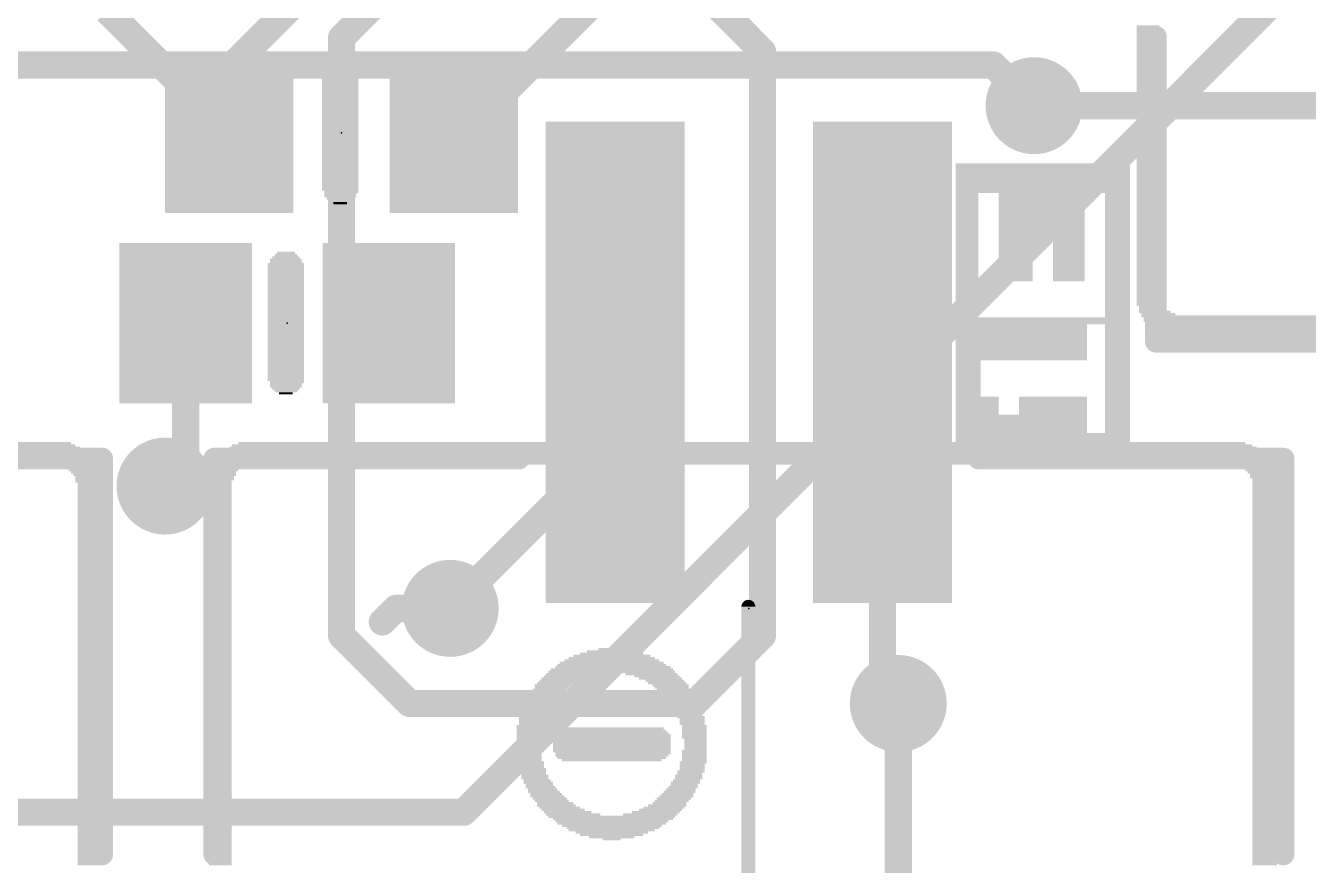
# Model space of a CAD drawing. Extents: x -8 to 72.9, y -20.5 to 38.
# Drawn here: x 45.94 to 57.94, y 4.58 to 12.43 of the extents above; entities that cross this region are included whole.
import ezdxf

# ---------------------------------------------------------------- set-up
doc = ezdxf.new("R2010")
doc.units = 0
for name, color, linetype in [('1', 12, 'CONTINUOUS'), ('16', 132, 'CONTINUOUS'), ('18', 110, 'CONTINUOUS'), ('203', 40, 'CONTINUOUS'), ('21', 40, 'CONTINUOUS'), ('23', 53, 'CONTINUOUS'), ('47', 253, 'CONTINUOUS')]:
    doc.layers.add(name, color=color, linetype=linetype)

# ---------------------------------------------------------------- blocks, each defined once
blk = doc.blocks.new('RECT')
blk.add_solid([(-0.5, -0.5), (0.5, -0.5), (-0.5, 0.5), (0.5, 0.5)])
blk = doc.blocks.new('ROUNDV')
at = {"const_width": 0.5}
blk.add_lwpolyline([(0, -0.25, 1), (0, 0.25, 1), (0, -0.25)], format="xyb", dxfattribs=at)

msp = doc.modelspace()

# ---------------------------------------------------------------- linework, layer by layer
at = {"layer": '1', "const_width": 0.254}
for points in [[(48.626, 12.812), (47.845, 12.031)], [(52.197, 12.827), (52.832, 12.192)], [(49.276, 12.7), (48.895, 12.319)], [(50.038, 11.43), (51.226, 12.618)], [(46.702, 12.573), (47.845, 11.43)], [(48.895, 12.319), (48.895, 9.972)], [(52.832, 12.192), (52.832, 6.731)], [(47.845, 12.031), (47.845, 11.43)], [(55.372, 11.684), (63.627, 11.684)], [(49.945, 11.43), (50.038, 11.43)], [(48.895, 9.972), (49.017, 9.972)], [(49.017, 9.972), (49.337, 9.652)], [(47.437, 9.652), (47.437, 8.321)], [(48.895, 9.21), (49.337, 9.652)], [(51.455, 9.285), (51.455, 8.529)], [(53.955, 9.285), (53.955, 6.243)], [(48.895, 6.731), (48.895, 9.21)], [(51.455, 8.529), (49.911, 6.985)], [(47.437, 8.321), (47.244, 8.128)], [(49.53, 6.096), (48.895, 6.731)], [(52.832, 6.731), (52.197, 6.096)], [(53.955, 6.243), (54.102, 6.096)], [(52.197, 6.096), (49.53, 6.096)]]:
    msp.add_lwpolyline(points, dxfattribs=at)
at = {"layer": '1', "const_width": 0.127}
for points in [[(48.9585, 12.319, 1), (48.8315, 12.319)], [(48.8501, 12.3639, 1), (48.9399, 12.2741)], [(52.8955, 12.192, 1), (52.7685, 12.192)], [(52.7871, 12.1471, 1), (52.8769, 12.2369)], [(47.9085, 12.031, 1), (47.7815, 12.031)], [(47.8001, 12.0759, 1), (47.8899, 11.9861)], [(55.372, 11.7475, 1), (55.372, 11.6205)], [(47.8001, 11.3851, 1), (47.8899, 11.4749)], [(49.945, 11.4935, 1), (49.945, 11.3665)], [(49.9931, 11.4749, 1), (50.0829, 11.3851)], [(50.038, 11.3665, 1), (50.038, 11.4935)], [(47.7815, 11.43, 1), (47.9085, 11.43)], [(48.895, 10.0355, 1), (48.895, 9.9085)], [(49.0619, 10.0169, 1), (48.9721, 9.9271)], [(49.017, 9.9085, 1), (49.017, 10.0355)], [(48.8315, 9.972, 1), (48.9585, 9.972)], [(47.5005, 9.652, 1), (47.3735, 9.652)], [(49.3819, 9.6071, 1), (49.2921, 9.6969)], [(49.2921, 9.6071, 1), (49.3819, 9.6969)], [(51.5185, 9.285, 1), (51.3915, 9.285)], [(54.0185, 9.285, 1), (53.8915, 9.285)], [(48.9585, 9.21, 1), (48.8315, 9.21)], [(48.8501, 9.2549, 1), (48.9399, 9.1651)], [(51.4999, 8.4841, 1), (51.4101, 8.5739)], [(51.3915, 8.529, 1), (51.5185, 8.529)], [(47.4819, 8.2761, 1), (47.3921, 8.3659)], [(47.3735, 8.321, 1), (47.5005, 8.321)], [(47.1991, 8.1729, 1), (47.2889, 8.0831)], [(49.8661, 7.0299, 1), (49.9559, 6.9401)], [(48.9399, 6.7759, 1), (48.8501, 6.6861)], [(52.8769, 6.6861, 1), (52.7871, 6.7759)], [(48.8315, 6.731, 1), (48.9585, 6.731)], [(52.7685, 6.731, 1), (52.8955, 6.731)], [(53.9999, 6.2879, 1), (53.9101, 6.1981)], [(53.8915, 6.243, 1), (54.0185, 6.243)], [(49.53, 6.1595, 1), (49.53, 6.0325)], [(49.4851, 6.0511, 1), (49.5749, 6.1409)], [(52.1521, 6.1409, 1), (52.2419, 6.0511)], [(52.197, 6.0325, 1), (52.197, 6.1595)], [(54.0571, 6.0511, 1), (54.1469, 6.1409)]]:
    msp.add_lwpolyline(points, format="xyb", dxfattribs=at)
at = {"layer": '16', "const_width": 0.254}
for points in [[(59.817, 14.859), (50.038, 5.08)], [(54.991, 12.065), (35.433, 12.065)], [(54.991, 12.065), (55.372, 11.684)], [(49.403, 6.985), (49.276, 6.858)], [(49.911, 6.985), (49.403, 6.985)], [(54.102, 3.175), (54.102, 6.096)], [(38.481, 5.08), (50.038, 5.08)]]:
    msp.add_lwpolyline(points, dxfattribs=at)
at = {"layer": '16', "const_width": 0.127}
for points in [[(55.0359, 12.1099, 1), (54.9461, 12.0201)], [(54.991, 12.0015, 1), (54.991, 12.1285)], [(55.3271, 11.6391, 1), (55.4169, 11.7289)], [(49.403, 7.0485, 1), (49.403, 6.9215)], [(49.4479, 6.9401, 1), (49.3581, 7.0299)], [(49.911, 6.9215, 1), (49.911, 7.0485)], [(49.2311, 6.9029, 1), (49.3209, 6.8131)], [(54.1655, 6.096, 1), (54.0385, 6.096)], [(49.9931, 5.1249, 1), (50.0829, 5.0351)], [(50.038, 5.0165, 1), (50.038, 5.1435)]]:
    msp.add_lwpolyline(points, format="xyb", dxfattribs=at)
at = {"layer": '21'}
for points, const_width in [([(56.512, 9.478), (56.512, 12.328)], 0.2032), ([(48.895, 11.938), (48.895, 10.922)], 0.3048), ([(48.387, 9.144), (48.387, 10.16)], 0.3048), ([(60.212, 9.478), (56.512, 9.478)], 0.2032), ([(43.806, 8.385), (46.656, 8.385)], 0.2032), ([(46.656, 8.385), (46.656, 4.685)], 0.2032), ([(47.705, 4.685), (47.705, 8.385)], 0.2032), ([(47.705, 8.385), (50.555, 8.385)], 0.2032), ([(54.855, 8.385), (57.705, 8.385)], 0.2032), ([(57.705, 8.385), (57.705, 4.685)], 0.2032)]:
    msp.add_lwpolyline(points, dxfattribs=dict(at, const_width=const_width))
for points, const_width in [([(56.5628, 12.328, 1), (56.4612, 12.328)], 0.1016), ([(48.9712, 11.938, 1), (48.8188, 11.938)], 0.1524), ([(48.8188, 10.922, 1), (48.9712, 10.922)], 0.1524), ([(48.4632, 10.16, 1), (48.3108, 10.16)], 0.1524), ([(56.512, 9.5288, 1), (56.512, 9.4272)], 0.1016), ([(56.4612, 9.478, 1), (56.5628, 9.478)], 0.1016), ([(48.3108, 9.144, 1), (48.4632, 9.144)], 0.1524), ([(46.7068, 8.385, 1), (46.6052, 8.385)], 0.1016), ([(46.656, 8.3342, 1), (46.656, 8.4358)], 0.1016), ([(47.7558, 8.385, 1), (47.6542, 8.385)], 0.1016), ([(47.705, 8.4358, 1), (47.705, 8.3342)], 0.1016), ([(50.555, 8.3342, 1), (50.555, 8.4358)], 0.1016), ([(54.855, 8.4358, 1), (54.855, 8.3342)], 0.1016), ([(57.7558, 8.385, 1), (57.6542, 8.385)], 0.1016), ([(57.705, 8.3342, 1), (57.705, 8.4358)], 0.1016), ([(46.6052, 4.685, 1), (46.7068, 4.685)], 0.1016), ([(47.6542, 4.685, 1), (47.7558, 4.685)], 0.1016), ([(57.6542, 4.685, 1), (57.7558, 4.685)], 0.1016)]:
    msp.add_lwpolyline(points, format="xyb", dxfattribs=dict(at, const_width=const_width))
at = {"layer": '23'}
for p in [(48.895, 11.43), (48.387, 9.652), (52.705, 6.985)]:
    msp.add_point(p, dxfattribs=at)
at = {"layer": '47', "const_width": 0.13}
msp.add_lwpolyline([(52.7, 7), (52.7, -20.45)], dxfattribs=at)
at = {"layer": '47', "const_width": 0.065}
msp.add_lwpolyline([(52.7325, 7, 1), (52.6675, 7)], format="xyb", dxfattribs=at)

# ---------------------------------------------------------------- block references
at = {"layer": '1', "xscale": 1.2, "yscale": 1.5}
for p in [(47.845, 11.43), (49.945, 11.43)]:
    msp.add_blockref('RECT', p, dxfattribs=at)
at = {"layer": '1', "rotation": 180}
for p, xscale, yscale in [((51.455, 9.285), 1.3, 4.5), ((53.955, 9.285), 1.3, 4.5), ((47.437, 9.652), 1.24, 1.5), ((49.337, 9.652), 1.24, 1.5)]:
    msp.add_blockref('RECT', p, dxfattribs=dict(at, xscale=xscale, yscale=yscale))
at = {"layer": '18', "xscale": 0.9064, "yscale": 0.9064}
for p in [(55.372, 11.684), (55.372, 11.684), (47.244, 8.128), (47.244, 8.128), (49.911, 6.985), (49.911, 6.985), (54.102, 6.096), (54.102, 6.096)]:
    msp.add_blockref('ROUNDV', p, dxfattribs=at)
at = {"layer": '203', "yscale": 0.0212}
for p, xscale in [((56.4387, 12.4243), 0.2117), ((56.4387, 12.4032), 0.2117), ((56.4387, 12.382), 0.2117), ((56.4387, 12.3608), 0.2117), ((56.4387, 12.3397), 0.2117), ((56.4387, 12.3185), 0.2117), ((56.4387, 12.2973), 0.2117), ((56.4387, 12.2762), 0.2117), ((56.4387, 12.255), 0.2117), ((56.4387, 12.2338), 0.2117), ((56.4387, 12.2127), 0.2117), ((56.4387, 12.1915), 0.2117), ((56.4387, 12.1703), 0.2117), ((56.4387, 12.1492), 0.2117), ((56.4387, 12.128), 0.2117), ((56.4387, 12.1068), 0.2117), ((48.8825, 12.0222), 0.2963), ((48.8825, 12.001), 0.2963), ((48.8825, 12.0434), 0.254), ((48.8825, 12.0645), 0.2117), ((48.8825, 12.0857), 0.1693), ((56.4387, 12.0857), 0.2117), ((56.4387, 12.0645), 0.2117), ((56.4387, 12.0434), 0.2117), ((56.4387, 12.0222), 0.2117), ((56.4387, 12.001), 0.2117), ((48.8825, 11.9799), 0.3387), ((48.8825, 11.9587), 0.3387), ((48.8825, 11.9375), 0.3387), ((48.8825, 11.9164), 0.3387), ((48.8825, 11.8952), 0.3387), ((48.8825, 11.874), 0.3387), ((56.4387, 11.9799), 0.2117), ((56.4387, 11.9587), 0.2117), ((56.4387, 11.9375), 0.2117), ((56.4387, 11.9164), 0.2117), ((56.4387, 11.8952), 0.2117), ((56.4387, 11.874), 0.2117), ((48.8825, 11.8529), 0.3387), ((48.8825, 11.8317), 0.3387), ((48.8825, 11.8105), 0.3387), ((48.8825, 11.7894), 0.3387), ((48.8825, 11.7682), 0.3387), ((48.8825, 11.747), 0.3387), ((56.4387, 11.8529), 0.2117), ((56.4387, 11.8317), 0.2117), ((56.4387, 11.8105), 0.2117), ((56.4387, 11.7894), 0.2117), ((56.4387, 11.7682), 0.2117), ((56.4387, 11.747), 0.2117), ((48.8825, 11.7259), 0.3387), ((48.8825, 11.7047), 0.3387), ((48.8825, 11.6835), 0.3387), ((48.8825, 11.6624), 0.3387), ((48.8825, 11.6412), 0.3387), ((56.4387, 11.7259), 0.2117), ((56.4387, 11.7047), 0.2117), ((56.4387, 11.6835), 0.2117), ((56.4387, 11.6624), 0.2117), ((56.4387, 11.6412), 0.2117), ((48.8825, 11.62), 0.3387), ((48.8825, 11.5989), 0.3387), ((48.8825, 11.5777), 0.3387), ((48.8825, 11.5565), 0.3387), ((48.8825, 11.5354), 0.3387), ((48.8825, 11.5142), 0.3387), ((56.4387, 11.62), 0.2117), ((56.4387, 11.5989), 0.2117), ((56.4387, 11.5777), 0.2117), ((56.4387, 11.5565), 0.2117), ((56.4387, 11.5354), 0.2117), ((56.4387, 11.5142), 0.2117), ((48.8825, 11.493), 0.3387), ((48.8825, 11.4719), 0.3387), ((48.8825, 11.4507), 0.3387), ((48.8825, 11.4295), 0.3387), ((48.8825, 11.4084), 0.3387), ((48.8825, 11.3872), 0.3387), ((56.4387, 11.493), 0.2117), ((56.4387, 11.4719), 0.2117), ((56.4387, 11.4507), 0.2117), ((56.4387, 11.4295), 0.2117), ((56.4387, 11.4084), 0.2117), ((56.4387, 11.3872), 0.2117), ((48.8825, 11.366), 0.3387), ((48.8825, 11.3449), 0.3387), ((48.8825, 11.3237), 0.3387), ((48.8825, 11.3025), 0.3387), ((48.8825, 11.2814), 0.3387), ((56.4387, 11.366), 0.2117), ((56.4387, 11.3449), 0.2117), ((56.4387, 11.3237), 0.2117), ((56.4387, 11.3025), 0.2117), ((56.4387, 11.2814), 0.2117), ((48.8825, 11.2602), 0.3387), ((48.8825, 11.2391), 0.3387), ((48.8825, 11.2179), 0.3387), ((48.8825, 11.1967), 0.3387), ((48.8825, 11.1756), 0.3387), ((48.8825, 11.1544), 0.3387), ((56.4387, 11.2602), 0.2117), ((56.4387, 11.2391), 0.2117), ((56.4387, 11.2179), 0.2117), ((56.4387, 11.1967), 0.2117), ((56.4387, 11.1756), 0.2117), ((56.4387, 11.1544), 0.2117), ((48.8825, 11.1332), 0.3387), ((48.8825, 11.1121), 0.3387), ((48.8825, 11.0909), 0.3387), ((48.8825, 11.0697), 0.3387), ((48.8825, 11.0486), 0.3387), ((48.8825, 11.0274), 0.3387), ((55.4545, 11.1332), 1.6298), ((55.4545, 11.1121), 1.6298), ((55.4545, 11.0909), 1.6298), ((55.4545, 11.0697), 1.6298), ((55.4545, 11.0486), 1.6298), ((55.4545, 11.0274), 1.6298), ((56.4387, 11.1332), 0.2117), ((56.4387, 11.1121), 0.2117), ((56.4387, 11.0909), 0.2117), ((56.4387, 11.0697), 0.2117), ((56.4387, 11.0486), 0.2117), ((56.4387, 11.0274), 0.2117), ((48.8825, 11.0062), 0.3387), ((48.8825, 10.9851), 0.3387), ((48.8825, 10.9639), 0.3387), ((48.8825, 10.9427), 0.3387), ((48.8825, 10.9216), 0.3387), ((55.4545, 11.0062), 1.6298), ((55.4545, 10.9851), 1.6298), ((55.4545, 10.9639), 1.6298), ((55.4545, 10.9427), 1.6298), ((55.4545, 10.9216), 1.6298), ((56.4387, 11.0062), 0.2117), ((56.4387, 10.9851), 0.2117), ((56.4387, 10.9639), 0.2117), ((56.4387, 10.9427), 0.2117), ((56.4387, 10.9216), 0.2117), ((48.8825, 10.9004), 0.3387), ((48.893, 10.8792), 0.3175), ((48.8825, 10.8581), 0.2963), ((48.8825, 10.8369), 0.2963), ((48.8825, 10.8157), 0.254), ((48.8825, 10.7946), 0.2117), ((54.7454, 10.8581), 0.2117), ((54.7454, 10.8369), 0.2117), ((54.7454, 10.8157), 0.2117), ((54.7454, 10.7946), 0.2117), ((55.4545, 10.9004), 1.6298), ((55.4545, 10.8792), 1.6298), ((55.4439, 10.8581), 0.8043), ((55.4439, 10.8369), 0.8043), ((55.4439, 10.8157), 0.8043), ((55.4439, 10.7946), 0.8043), ((56.1529, 10.8581), 0.2328), ((56.1529, 10.8369), 0.2328), ((56.1529, 10.8157), 0.2328), ((56.1529, 10.7946), 0.2328), ((56.4387, 10.9004), 0.2117), ((56.4387, 10.8792), 0.2117), ((56.4387, 10.8581), 0.2117), ((56.4387, 10.8369), 0.2117), ((56.4387, 10.8157), 0.2117), ((56.4387, 10.7946), 0.2117), ((48.8825, 10.7734), 0.127), ((54.7454, 10.7734), 0.2117), ((54.7454, 10.7522), 0.2117), ((54.7454, 10.7311), 0.2117), ((54.7454, 10.7099), 0.2117), ((54.7454, 10.6887), 0.2117), ((54.7454, 10.6676), 0.2117), ((55.4439, 10.7734), 0.8043), ((55.4439, 10.7522), 0.8043), ((55.4439, 10.7311), 0.8043), ((55.4439, 10.7099), 0.8043), ((55.4439, 10.6887), 0.8043), ((55.4439, 10.6676), 0.8043), ((56.1529, 10.7734), 0.2328), ((56.1529, 10.7522), 0.2328), ((56.1529, 10.7311), 0.2328), ((56.1529, 10.7099), 0.2328), ((56.1529, 10.6887), 0.2328), ((56.1529, 10.6676), 0.2328), ((56.4387, 10.7734), 0.2117), ((56.4387, 10.7522), 0.2117), ((56.4387, 10.7311), 0.2117), ((56.4387, 10.7099), 0.2117), ((56.4387, 10.6887), 0.2117), ((56.4387, 10.6676), 0.2117), ((54.7454, 10.6464), 0.2117), ((54.7454, 10.6252), 0.2117), ((54.7454, 10.6041), 0.2117), ((54.7454, 10.5829), 0.2117), ((54.7454, 10.5617), 0.2117), ((55.4439, 10.6464), 0.8043), ((55.4439, 10.6252), 0.8043), ((55.4439, 10.6041), 0.8043), ((55.4439, 10.5829), 0.8043), ((55.4439, 10.5617), 0.8043), ((56.1529, 10.6464), 0.2328), ((56.1529, 10.6252), 0.2328), ((56.1529, 10.6041), 0.2328), ((56.1529, 10.5829), 0.2328), ((56.1529, 10.5617), 0.2328), ((56.4387, 10.6464), 0.2117), ((56.4387, 10.6252), 0.2117), ((56.4387, 10.6041), 0.2117), ((56.4387, 10.5829), 0.2117), ((56.4387, 10.5617), 0.2117), ((54.7454, 10.5406), 0.2117), ((54.7454, 10.5194), 0.2117), ((54.7454, 10.4982), 0.2117), ((54.7454, 10.4771), 0.2117), ((54.7454, 10.4559), 0.2117), ((54.7454, 10.4347), 0.2117), ((55.2005, 10.5406), 0.3175), ((55.2005, 10.5194), 0.3175), ((55.2005, 10.4982), 0.3175), ((55.2005, 10.4771), 0.3175), ((55.2005, 10.4559), 0.3175), ((55.2005, 10.4347), 0.3175), ((55.6979, 10.5406), 0.2963), ((55.6979, 10.5194), 0.2963), ((55.6979, 10.4982), 0.2963), ((55.6979, 10.4771), 0.2963), ((55.6979, 10.4559), 0.2963), ((55.6979, 10.4347), 0.2963), ((56.1529, 10.5406), 0.2328), ((56.1529, 10.5194), 0.2328), ((56.1529, 10.4982), 0.2328), ((56.1529, 10.4771), 0.2328), ((56.1529, 10.4559), 0.2328), ((56.1529, 10.4347), 0.2328), ((56.4387, 10.5406), 0.2117), ((56.4387, 10.5194), 0.2117), ((56.4387, 10.4982), 0.2117), ((56.4387, 10.4771), 0.2117), ((56.4387, 10.4559), 0.2117), ((56.4387, 10.4347), 0.2117), ((48.3745, 10.3078), 0.1693), ((54.7454, 10.4136), 0.2117), ((54.7454, 10.3924), 0.2117), ((54.7454, 10.3712), 0.2117), ((54.7454, 10.3501), 0.2117), ((54.7454, 10.3289), 0.2117), ((54.7454, 10.3078), 0.2117), ((55.2005, 10.4136), 0.3175), ((55.2005, 10.3924), 0.3175), ((55.2005, 10.3712), 0.3175), ((55.2005, 10.3501), 0.3175), ((55.2005, 10.3289), 0.3175), ((55.2005, 10.3078), 0.3175), ((55.6979, 10.4136), 0.2963), ((55.6979, 10.3924), 0.2963), ((55.6979, 10.3712), 0.2963), ((55.6979, 10.3501), 0.2963), ((55.6979, 10.3289), 0.2963), ((55.6979, 10.3078), 0.2963), ((56.1529, 10.4136), 0.2328), ((56.1529, 10.3924), 0.2328), ((56.1529, 10.3712), 0.2328), ((56.1529, 10.3501), 0.2328), ((56.1529, 10.3289), 0.2328), ((56.1529, 10.3078), 0.2328), ((56.4387, 10.4136), 0.2117), ((56.4387, 10.3924), 0.2117), ((56.4387, 10.3712), 0.2117), ((56.4387, 10.3501), 0.2117), ((56.4387, 10.3289), 0.2117), ((56.4387, 10.3078), 0.2117), ((48.3745, 10.2019), 0.3387), ((48.3745, 10.2443), 0.2963), ((48.3745, 10.2231), 0.2963), ((48.3745, 10.2654), 0.254), ((48.3745, 10.2866), 0.2117), ((54.7454, 10.2866), 0.2117), ((54.7454, 10.2654), 0.2117), ((54.7454, 10.2443), 0.2117), ((54.7454, 10.2231), 0.2117), ((54.7454, 10.2019), 0.2117), ((55.2005, 10.2866), 0.3175), ((55.2005, 10.2654), 0.3175), ((55.2005, 10.2443), 0.3175), ((55.2005, 10.2231), 0.3175), ((55.2005, 10.2019), 0.3175), ((55.6979, 10.2866), 0.2963), ((55.6979, 10.2654), 0.2963), ((55.6979, 10.2443), 0.2963), ((55.6979, 10.2231), 0.2963), ((55.6979, 10.2019), 0.2963), ((56.1529, 10.2866), 0.2328), ((56.1529, 10.2654), 0.2328), ((56.1529, 10.2443), 0.2328), ((56.1529, 10.2231), 0.2328), ((56.1529, 10.2019), 0.2328), ((56.4387, 10.2866), 0.2117), ((56.4387, 10.2654), 0.2117), ((56.4387, 10.2443), 0.2117), ((56.4387, 10.2231), 0.2117), ((56.4387, 10.2019), 0.2117), ((48.3745, 10.1808), 0.3387), ((48.3745, 10.1596), 0.3387), ((48.3745, 10.1384), 0.3387), ((48.3745, 10.1173), 0.3387), ((48.3745, 10.0961), 0.3387), ((48.3745, 10.0749), 0.3387), ((54.7454, 10.1808), 0.2117), ((54.7454, 10.1596), 0.2117), ((54.7454, 10.1384), 0.2117), ((54.7454, 10.1173), 0.2117), ((54.7454, 10.0961), 0.2117), ((54.7454, 10.0749), 0.2117), ((55.2005, 10.1808), 0.3175), ((55.2005, 10.1596), 0.3175), ((55.2005, 10.1384), 0.3175), ((55.2005, 10.1173), 0.3175), ((55.2005, 10.0961), 0.3175), ((55.2005, 10.0749), 0.3175), ((55.6979, 10.1808), 0.2963), ((55.6979, 10.1596), 0.2963), ((55.6979, 10.1384), 0.2963), ((55.6979, 10.1173), 0.2963), ((55.6979, 10.0961), 0.2963), ((55.6979, 10.0749), 0.2963), ((56.1529, 10.1808), 0.2328), ((56.1529, 10.1596), 0.2328), ((56.1529, 10.1384), 0.2328), ((56.1529, 10.1173), 0.2328), ((56.1529, 10.0961), 0.2328), ((56.1529, 10.0749), 0.2328), ((56.4387, 10.1808), 0.2117), ((56.4387, 10.1596), 0.2117), ((56.4387, 10.1384), 0.2117), ((56.4387, 10.1173), 0.2117), ((56.4387, 10.0961), 0.2117), ((56.4387, 10.0749), 0.2117), ((48.3745, 10.0538), 0.3387), ((48.3745, 10.0326), 0.3387), ((48.3745, 10.0114), 0.3387), ((48.3745, 9.9903), 0.3387), ((48.3745, 9.9691), 0.3387), ((48.3745, 9.9479), 0.3387), ((54.7454, 10.0538), 0.2117), ((54.7454, 10.0326), 0.2117), ((54.7454, 10.0114), 0.2117), ((54.7454, 9.9903), 0.2117), ((54.7454, 9.9691), 0.2117), ((54.7454, 9.9479), 0.2117), ((55.2005, 10.0538), 0.3175), ((55.6979, 10.0538), 0.2963), ((56.1529, 10.0538), 0.2328), ((56.1529, 10.0326), 0.2328), ((56.1529, 10.0114), 0.2328), ((56.1529, 9.9903), 0.2328), ((56.1529, 9.9691), 0.2328), ((56.1529, 9.9479), 0.2328), ((56.4387, 10.0538), 0.2117), ((56.4387, 10.0326), 0.2117), ((56.4387, 10.0114), 0.2117), ((56.4387, 9.9903), 0.2117), ((56.4387, 9.9691), 0.2117), ((56.4387, 9.9479), 0.2117), ((48.3745, 9.9268), 0.3387), ((48.3745, 9.9056), 0.3387), ((48.3745, 9.8844), 0.3387), ((48.3745, 9.8633), 0.3387), ((48.3745, 9.8421), 0.3387), ((54.7454, 9.9268), 0.2117), ((54.7454, 9.9056), 0.2117), ((54.7454, 9.8844), 0.2117), ((54.7454, 9.8633), 0.2117), ((54.7454, 9.8421), 0.2117), ((56.1529, 9.9268), 0.2328), ((56.1529, 9.9056), 0.2328), ((56.1529, 9.8844), 0.2328), ((56.1529, 9.8633), 0.2328), ((56.1529, 9.8421), 0.2328), ((56.4492, 9.8844), 0.2328), ((56.4492, 9.8633), 0.2328), ((56.4492, 9.8421), 0.2328), ((56.4387, 9.9268), 0.2117), ((56.4387, 9.9056), 0.2117), ((48.3745, 9.8209), 0.3387), ((48.3745, 9.7998), 0.3387), ((48.3745, 9.7786), 0.3387), ((48.3745, 9.7574), 0.3387), ((48.3745, 9.7363), 0.3387), ((48.3745, 9.7151), 0.3387), ((54.7454, 9.8209), 0.2117), ((54.7454, 9.7998), 0.2117), ((54.7454, 9.7786), 0.2117), ((54.7454, 9.7574), 0.2117), ((54.7454, 9.7363), 0.2117), ((54.7454, 9.7151), 0.2117), ((56.1529, 9.8209), 0.2328), ((56.1529, 9.7998), 0.2328), ((56.1529, 9.7786), 0.2328), ((56.1529, 9.7574), 0.2328), ((56.1529, 9.7363), 0.2328), ((56.1529, 9.7151), 0.2328), ((56.4598, 9.8209), 0.254), ((56.4704, 9.7998), 0.2328), ((56.481, 9.7786), 0.254), ((56.5022, 9.7574), 0.2963), ((60.312, 9.7151), 7.8737), ((56.5339, 9.7363), 0.3175), ((48.3745, 9.6939), 0.3387), ((48.3745, 9.6728), 0.3387), ((48.3745, 9.6516), 0.3387), ((48.3745, 9.6304), 0.3387), ((48.3745, 9.6093), 0.3387), ((48.3745, 9.5881), 0.3387), ((55.4545, 9.6939), 1.6298), ((55.4545, 9.6728), 1.6298), ((55.4545, 9.6516), 1.6298), ((55.2534, 9.6304), 1.2276), ((55.2534, 9.6093), 1.2276), ((55.2534, 9.5881), 1.2276), ((56.1529, 9.6304), 0.2328), ((56.1529, 9.6093), 0.2328), ((56.1529, 9.5881), 0.2328), ((60.3226, 9.6939), 7.8525), ((60.312, 9.6728), 7.8314), ((60.312, 9.6516), 7.789), ((60.312, 9.6304), 7.7467), ((60.312, 9.6093), 7.7044), ((60.312, 9.5881), 7.662), ((48.3745, 9.567), 0.3387), ((48.3745, 9.5458), 0.3387), ((48.3745, 9.5246), 0.3387), ((48.3745, 9.5035), 0.3387), ((48.3745, 9.4823), 0.3387), ((55.2534, 9.567), 1.2276), ((55.2534, 9.5458), 1.2276), ((55.2534, 9.5246), 1.2276), ((55.2534, 9.5035), 1.2276), ((55.2534, 9.4823), 1.2276), ((56.1529, 9.567), 0.2328), ((56.1529, 9.5458), 0.2328), ((56.1529, 9.5246), 0.2328), ((56.1529, 9.5035), 0.2328), ((56.1529, 9.4823), 0.2328), ((60.3226, 9.567), 7.5985), ((60.312, 9.5458), 7.535), ((60.3226, 9.5246), 7.4292), ((48.3745, 9.4611), 0.3387), ((48.3745, 9.44), 0.3387), ((48.3745, 9.4188), 0.3387), ((48.3745, 9.3976), 0.3387), ((48.3745, 9.3765), 0.3387), ((48.3745, 9.3553), 0.3387), ((55.2534, 9.4611), 1.2276), ((55.2534, 9.44), 1.2276), ((55.2534, 9.4188), 1.2276), ((55.2534, 9.3976), 1.2276), ((55.2534, 9.3765), 1.2276), ((55.2534, 9.3553), 1.2276), ((56.1529, 9.4611), 0.2328), ((56.1529, 9.44), 0.2328), ((56.1529, 9.4188), 0.2328), ((56.1529, 9.3976), 0.2328), ((56.1529, 9.3765), 0.2328), ((56.1529, 9.3553), 0.2328), ((48.3745, 9.3341), 0.3387), ((48.3745, 9.313), 0.3387), ((48.3745, 9.2918), 0.3387), ((48.3745, 9.2706), 0.3387), ((48.3745, 9.2495), 0.3387), ((48.3745, 9.2283), 0.3387), ((55.2534, 9.3341), 1.2276), ((55.2534, 9.313), 1.2276), ((54.756, 9.2918), 0.2328), ((54.756, 9.2706), 0.2328), ((54.756, 9.2495), 0.2328), ((54.756, 9.2283), 0.2328), ((56.1529, 9.3341), 0.2328), ((56.1529, 9.313), 0.2328), ((56.1529, 9.2918), 0.2328), ((56.1529, 9.2706), 0.2328), ((56.1529, 9.2495), 0.2328), ((56.1529, 9.2283), 0.2328), ((48.3745, 9.2071), 0.3387), ((48.3745, 9.186), 0.3387), ((48.3745, 9.1648), 0.3387), ((48.3745, 9.1436), 0.3387), ((48.3745, 9.1225), 0.3387), ((54.756, 9.2071), 0.2328), ((54.756, 9.186), 0.2328), ((54.756, 9.1648), 0.2328), ((54.756, 9.1436), 0.2328), ((54.756, 9.1225), 0.2328), ((56.1529, 9.2071), 0.2328), ((56.1529, 9.186), 0.2328), ((56.1529, 9.1648), 0.2328), ((56.1529, 9.1436), 0.2328), ((56.1529, 9.1225), 0.2328), ((48.3745, 9.0801), 0.2963), ((48.3745, 9.059), 0.2963), ((48.3851, 9.1013), 0.3175), ((48.3745, 9.0378), 0.254), ((48.3745, 9.0166), 0.2117), ((48.3745, 8.9955), 0.127), ((54.756, 9.1013), 0.2328), ((54.756, 9.0801), 0.2328), ((54.756, 9.059), 0.2328), ((54.756, 9.0378), 0.2328), ((54.756, 9.0166), 0.2328), ((54.756, 8.9955), 0.2328), ((56.1529, 9.1013), 0.2328), ((56.1529, 9.0801), 0.2328), ((56.1529, 9.059), 0.2328), ((56.1529, 9.0378), 0.2328), ((56.1529, 9.0166), 0.2328), ((56.1529, 8.9955), 0.2328), ((54.8406, 8.9531), 0.4022), ((54.8406, 8.932), 0.4022), ((54.8406, 8.9108), 0.4022), ((54.8406, 8.8896), 0.4022), ((54.8406, 8.8685), 0.4022), ((54.756, 8.9743), 0.2328), ((55.5497, 8.9531), 0.635), ((55.5497, 8.932), 0.635), ((55.5497, 8.9108), 0.635), ((55.5497, 8.8896), 0.635), ((55.5497, 8.8685), 0.635), ((56.1529, 8.9743), 0.2328), ((56.1529, 8.9531), 0.2328), ((56.1529, 8.932), 0.2328), ((56.1529, 8.9108), 0.2328), ((56.1529, 8.8896), 0.2328), ((56.1529, 8.8685), 0.2328), ((54.8406, 8.8473), 0.4022), ((54.8406, 8.8261), 0.4022), ((54.8406, 8.805), 0.4022), ((55.2534, 8.7838), 1.2276), ((55.2534, 8.7626), 1.2276), ((55.5497, 8.8473), 0.635), ((55.5497, 8.8261), 0.635), ((55.5497, 8.805), 0.635), ((56.1529, 8.8473), 0.2328), ((56.1529, 8.8261), 0.2328), ((56.1529, 8.805), 0.2328), ((56.1529, 8.7838), 0.2328), ((56.1529, 8.7626), 0.2328), ((55.2534, 8.7415), 1.2276), ((55.2534, 8.7203), 1.2276), ((55.2534, 8.6992), 1.2276), ((55.2534, 8.678), 1.2276), ((55.2534, 8.6568), 1.2276), ((55.2534, 8.6357), 1.2276), ((56.1529, 8.7415), 0.2328), ((56.1529, 8.7203), 0.2328), ((56.1529, 8.6992), 0.2328), ((56.1529, 8.678), 0.2328), ((56.1529, 8.6568), 0.2328), ((56.1529, 8.6357), 0.2328), ((41.6438, 8.5087), 9.5246), ((41.6543, 8.5298), 9.4188), ((52.6394, 8.5087), 9.5458), ((52.6394, 8.5298), 9.4188), ((55.4545, 8.6145), 1.6298), ((55.4545, 8.5933), 1.6298), ((55.4545, 8.5722), 1.6298), ((55.4545, 8.551), 1.6298), ((41.6543, 8.4028), 9.7998), ((41.6438, 8.424), 9.7786), ((41.6438, 8.4452), 9.7363), ((41.6543, 8.4663), 9.6728), ((41.6438, 8.4875), 9.6093), ((52.6394, 8.4028), 9.7998), ((52.6394, 8.424), 9.7574), ((52.6394, 8.4452), 9.7151), ((52.6394, 8.4663), 9.6728), ((52.65, 8.4875), 9.6093), ((41.6543, 8.3393), 9.8844), ((41.6438, 8.3605), 9.8633), ((41.6543, 8.3817), 9.8421), ((46.4378, 8.3182), 0.3175), ((46.4696, 8.297), 0.2963), ((46.4801, 8.2758), 0.2752), ((47.8453, 8.3182), 0.3387), ((47.8242, 8.297), 0.2963), ((47.803, 8.2758), 0.254), ((52.6394, 8.3393), 9.8844), ((52.6394, 8.3817), 9.8421), ((52.65, 8.3605), 9.8633), ((57.4335, 8.3182), 0.3387), ((57.4652, 8.297), 0.2752), ((57.4864, 8.2758), 0.2752), ((46.4907, 8.2547), 0.254), ((46.5119, 8.2335), 0.254), ((46.5225, 8.2123), 0.2328), ((46.5225, 8.1912), 0.2328), ((46.5225, 8.17), 0.2328), ((46.5331, 8.1488), 0.2117), ((47.7818, 8.2547), 0.254), ((47.7818, 8.2335), 0.254), ((47.7713, 8.2123), 0.2328), ((47.7713, 8.1912), 0.2328), ((47.7607, 8.17), 0.2117), ((47.7607, 8.1488), 0.2117), ((57.497, 8.2547), 0.254), ((57.5075, 8.2335), 0.2328), ((57.5075, 8.2123), 0.2328), ((57.5181, 8.1912), 0.2117), ((57.5287, 8.17), 0.2328), ((57.5287, 8.1488), 0.2328), ((46.5331, 8.1277), 0.2117), ((46.5331, 8.1065), 0.2117), ((46.5331, 8.0853), 0.2117), ((46.5331, 8.0642), 0.2117), ((46.5331, 8.043), 0.2117), ((47.7607, 8.1277), 0.2117), ((47.7607, 8.1065), 0.2117), ((47.7607, 8.0853), 0.2117), ((47.7607, 8.0642), 0.2117), ((47.7607, 8.043), 0.2117), ((57.5287, 8.1277), 0.2328), ((57.5287, 8.1065), 0.2328), ((57.5287, 8.0853), 0.2328), ((57.5287, 8.0642), 0.2328), ((57.5287, 8.043), 0.2328), ((46.5331, 8.0218), 0.2117), ((46.5331, 8.0007), 0.2117), ((46.5331, 7.9795), 0.2117), ((46.5331, 7.9583), 0.2117), ((46.5331, 7.9372), 0.2117), ((46.5331, 7.916), 0.2117), ((47.7607, 8.0218), 0.2117), ((47.7607, 8.0007), 0.2117), ((47.7607, 7.9795), 0.2117), ((47.7607, 7.9583), 0.2117), ((47.7607, 7.9372), 0.2117), ((47.7607, 7.916), 0.2117), ((57.5287, 8.0218), 0.2328), ((57.5287, 8.0007), 0.2328), ((57.5287, 7.9795), 0.2328), ((57.5287, 7.9583), 0.2328), ((57.5287, 7.9372), 0.2328), ((57.5287, 7.916), 0.2328), ((46.5331, 7.8949), 0.2117), ((46.5331, 7.8737), 0.2117), ((46.5331, 7.8525), 0.2117), ((46.5331, 7.8314), 0.2117), ((46.5331, 7.8102), 0.2117), ((46.5331, 7.789), 0.2117), ((47.7607, 7.8949), 0.2117), ((47.7607, 7.8737), 0.2117), ((47.7607, 7.8525), 0.2117), ((47.7607, 7.8314), 0.2117), ((47.7607, 7.8102), 0.2117), ((47.7607, 7.789), 0.2117), ((57.5287, 7.8949), 0.2328), ((57.5287, 7.8737), 0.2328), ((57.5287, 7.8525), 0.2328), ((57.5287, 7.8314), 0.2328), ((57.5287, 7.8102), 0.2328), ((57.5287, 7.789), 0.2328), ((46.5331, 7.7679), 0.2117), ((46.5331, 7.7467), 0.2117), ((46.5331, 7.7255), 0.2117), ((46.5331, 7.7044), 0.2117), ((46.5331, 7.6832), 0.2117), ((47.7607, 7.7679), 0.2117), ((47.7607, 7.7467), 0.2117), ((47.7607, 7.7255), 0.2117), ((47.7607, 7.7044), 0.2117), ((47.7607, 7.6832), 0.2117), ((57.5287, 7.7679), 0.2328), ((57.5287, 7.7467), 0.2328), ((57.5287, 7.7255), 0.2328), ((57.5287, 7.7044), 0.2328), ((57.5287, 7.6832), 0.2328), ((46.5331, 7.662), 0.2117), ((46.5331, 7.6409), 0.2117), ((46.5331, 7.6197), 0.2117), ((46.5331, 7.5985), 0.2117), ((46.5331, 7.5774), 0.2117), ((46.5331, 7.5562), 0.2117), ((47.7607, 7.662), 0.2117), ((47.7607, 7.6409), 0.2117), ((47.7607, 7.6197), 0.2117), ((47.7607, 7.5985), 0.2117), ((47.7607, 7.5774), 0.2117), ((47.7607, 7.5562), 0.2117), ((57.5287, 7.662), 0.2328), ((57.5287, 7.6409), 0.2328), ((57.5287, 7.6197), 0.2328), ((57.5287, 7.5985), 0.2328), ((57.5287, 7.5774), 0.2328), ((57.5287, 7.5562), 0.2328), ((46.5331, 7.535), 0.2117), ((46.5331, 7.5139), 0.2117), ((46.5331, 7.4927), 0.2117), ((46.5331, 7.4715), 0.2117), ((46.5331, 7.4504), 0.2117), ((46.5331, 7.4292), 0.2117), ((47.7607, 7.535), 0.2117), ((47.7607, 7.5139), 0.2117), ((47.7607, 7.4927), 0.2117), ((47.7607, 7.4715), 0.2117), ((47.7607, 7.4504), 0.2117), ((47.7607, 7.4292), 0.2117), ((57.5287, 7.535), 0.2328), ((57.5287, 7.5139), 0.2328), ((57.5287, 7.4927), 0.2328), ((57.5287, 7.4715), 0.2328), ((57.5287, 7.4504), 0.2328), ((57.5287, 7.4292), 0.2328), ((46.5331, 7.408), 0.2117), ((46.5331, 7.3869), 0.2117), ((46.5331, 7.3657), 0.2117), ((46.5331, 7.3445), 0.2117), ((46.5331, 7.3234), 0.2117), ((47.7607, 7.408), 0.2117), ((47.7607, 7.3869), 0.2117), ((47.7607, 7.3657), 0.2117), ((47.7607, 7.3445), 0.2117), ((47.7607, 7.3234), 0.2117), ((57.5287, 7.408), 0.2328), ((57.5287, 7.3869), 0.2328), ((57.5287, 7.3657), 0.2328), ((57.5287, 7.3445), 0.2328), ((57.5287, 7.3234), 0.2328), ((46.5331, 7.3022), 0.2117), ((46.5331, 7.281), 0.2117), ((46.5331, 7.2599), 0.2117), ((46.5331, 7.2387), 0.2117), ((46.5331, 7.2175), 0.2117), ((46.5331, 7.1964), 0.2117), ((47.7607, 7.3022), 0.2117), ((47.7607, 7.281), 0.2117), ((47.7607, 7.2599), 0.2117), ((47.7607, 7.2387), 0.2117), ((47.7607, 7.2175), 0.2117), ((47.7607, 7.1964), 0.2117), ((57.5287, 7.3022), 0.2328), ((57.5287, 7.281), 0.2328), ((57.5287, 7.2599), 0.2328), ((57.5287, 7.2387), 0.2328), ((57.5287, 7.2175), 0.2328), ((57.5287, 7.1964), 0.2328), ((46.5331, 7.1752), 0.2117), ((46.5331, 7.154), 0.2117), ((46.5331, 7.1329), 0.2117), ((46.5331, 7.1117), 0.2117), ((46.5331, 7.0905), 0.2117), ((46.5331, 7.0694), 0.2117), ((47.7607, 7.1752), 0.2117), ((47.7607, 7.154), 0.2117), ((47.7607, 7.1329), 0.2117), ((47.7607, 7.1117), 0.2117), ((47.7607, 7.0905), 0.2117), ((47.7607, 7.0694), 0.2117), ((57.5287, 7.1752), 0.2328), ((57.5287, 7.154), 0.2328), ((57.5287, 7.1329), 0.2328), ((57.5287, 7.1117), 0.2328), ((57.5287, 7.0905), 0.2328), ((57.5287, 7.0694), 0.2328), ((46.5331, 7.0482), 0.2117), ((46.5331, 7.0271), 0.2117), ((46.5331, 7.0059), 0.2117), ((46.5331, 6.9847), 0.2117), ((46.5331, 6.9636), 0.2117), ((47.7607, 7.0482), 0.2117), ((47.7607, 7.0271), 0.2117), ((47.7607, 7.0059), 0.2117), ((47.7607, 6.9847), 0.2117), ((47.7607, 6.9636), 0.2117), ((57.5287, 7.0482), 0.2328), ((57.5287, 7.0271), 0.2328), ((57.5287, 7.0059), 0.2328), ((57.5287, 6.9847), 0.2328), ((57.5287, 6.9636), 0.2328), ((46.5331, 6.9424), 0.2117), ((46.5331, 6.9212), 0.2117), ((46.5331, 6.9001), 0.2117), ((46.5331, 6.8789), 0.2117), ((46.5331, 6.8577), 0.2117), ((46.5331, 6.8366), 0.2117), ((47.7607, 6.9424), 0.2117), ((47.7607, 6.9212), 0.2117), ((47.7607, 6.9001), 0.2117), ((47.7607, 6.8789), 0.2117), ((47.7607, 6.8577), 0.2117), ((47.7607, 6.8366), 0.2117), ((57.5287, 6.9424), 0.2328), ((57.5287, 6.9212), 0.2328), ((57.5287, 6.9001), 0.2328), ((57.5287, 6.8789), 0.2328), ((57.5287, 6.8577), 0.2328), ((57.5287, 6.8366), 0.2328), ((46.5331, 6.8154), 0.2117), ((46.5331, 6.7942), 0.2117), ((46.5331, 6.7731), 0.2117), ((46.5331, 6.7519), 0.2117), ((46.5331, 6.7307), 0.2117), ((46.5331, 6.7096), 0.2117), ((47.7607, 6.8154), 0.2117), ((47.7607, 6.7942), 0.2117), ((47.7607, 6.7731), 0.2117), ((47.7607, 6.7519), 0.2117), ((47.7607, 6.7307), 0.2117), ((47.7607, 6.7096), 0.2117), ((57.5287, 6.8154), 0.2328), ((57.5287, 6.7942), 0.2328), ((57.5287, 6.7731), 0.2328), ((57.5287, 6.7519), 0.2328), ((57.5287, 6.7307), 0.2328), ((57.5287, 6.7096), 0.2328), ((46.5331, 6.6884), 0.2117), ((46.5331, 6.6672), 0.2117), ((46.5331, 6.6461), 0.2117), ((46.5331, 6.6249), 0.2117), ((46.5331, 6.6037), 0.2117), ((47.7607, 6.6884), 0.2117), ((47.7607, 6.6672), 0.2117), ((47.7607, 6.6461), 0.2117), ((47.7607, 6.6249), 0.2117), ((47.7607, 6.6037), 0.2117), ((51.4224, 6.6037), 0.254), ((57.5287, 6.6884), 0.2328), ((57.5287, 6.6672), 0.2328), ((57.5287, 6.6461), 0.2328), ((57.5287, 6.6249), 0.2328), ((57.5287, 6.6037), 0.2328), ((46.5331, 6.5826), 0.2117), ((46.5331, 6.5614), 0.2117), ((46.5331, 6.5402), 0.2117), ((46.5331, 6.5191), 0.2117), ((46.5331, 6.4979), 0.2117), ((46.5331, 6.4767), 0.2117), ((47.7607, 6.5826), 0.2117), ((47.7607, 6.5614), 0.2117), ((47.7607, 6.5402), 0.2117), ((47.7607, 6.5191), 0.2117), ((47.7607, 6.4979), 0.2117), ((47.7607, 6.4767), 0.2117), ((51.4224, 6.4767), 0.9736), ((51.4224, 6.4979), 0.889), ((51.4224, 6.5191), 0.8043), ((51.4224, 6.5402), 0.7196), ((51.4224, 6.5614), 0.5926), ((51.4224, 6.5826), 0.4656), ((57.5287, 6.5826), 0.2328), ((57.5287, 6.5614), 0.2328), ((57.5287, 6.5402), 0.2328), ((57.5287, 6.5191), 0.2328), ((57.5287, 6.4979), 0.2328), ((57.5287, 6.4767), 0.2328), ((46.5331, 6.4556), 0.2117), ((46.5331, 6.4344), 0.2117), ((46.5331, 6.4132), 0.2117), ((46.5331, 6.3921), 0.2117), ((46.5331, 6.3709), 0.2117), ((46.5331, 6.3497), 0.2117), ((47.7607, 6.4556), 0.2117), ((47.7607, 6.4344), 0.2117), ((47.7607, 6.4132), 0.2117), ((47.7607, 6.3921), 0.2117), ((47.7607, 6.3709), 0.2117), ((47.7607, 6.3497), 0.2117), ((50.999, 6.3497), 0.4233), ((51.052, 6.3709), 0.4868), ((51.4224, 6.3921), 1.1853), ((51.4224, 6.4132), 1.143), ((51.4329, 6.4344), 1.0795), ((51.4224, 6.4556), 1.016), ((51.7928, 6.3709), 0.4868), ((51.8457, 6.3497), 0.4233), ((57.5287, 6.4556), 0.2328), ((57.5287, 6.4344), 0.2328), ((57.5287, 6.4132), 0.2328), ((57.5287, 6.3921), 0.2328), ((57.5287, 6.3709), 0.2328), ((57.5287, 6.3497), 0.2328), ((46.5331, 6.3286), 0.2117), ((46.5331, 6.3074), 0.2117), ((46.5331, 6.2862), 0.2117), ((46.5331, 6.2651), 0.2117), ((46.5331, 6.2439), 0.2117), ((47.7607, 6.3286), 0.2117), ((47.7607, 6.3074), 0.2117), ((47.7607, 6.2862), 0.2117), ((47.7607, 6.2651), 0.2117), ((47.7607, 6.2439), 0.2117), ((50.872, 6.2651), 0.3387), ((50.8615, 6.2439), 0.3175), ((50.9038, 6.2862), 0.3598), ((50.9355, 6.3074), 0.381), ((50.9673, 6.3286), 0.4022), ((51.8774, 6.3286), 0.4022), ((51.9198, 6.3074), 0.3598), ((51.9409, 6.2862), 0.3598), ((51.9727, 6.2651), 0.3387), ((51.9833, 6.2439), 0.3175), ((57.5287, 6.3286), 0.2328), ((57.5287, 6.3074), 0.2328), ((57.5287, 6.2862), 0.2328), ((57.5287, 6.2651), 0.2328), ((57.5287, 6.2439), 0.2328), ((46.5331, 6.2228), 0.2117), ((46.5331, 6.2016), 0.2117), ((46.5331, 6.1804), 0.2117), ((46.5331, 6.1593), 0.2117), ((46.5331, 6.1381), 0.2117), ((46.5331, 6.1169), 0.2117), ((47.7607, 6.2228), 0.2117), ((47.7607, 6.2016), 0.2117), ((47.7607, 6.1804), 0.2117), ((47.7607, 6.1593), 0.2117), ((47.7607, 6.1381), 0.2117), ((47.7607, 6.1169), 0.2117), ((50.7556, 6.1169), 0.2752), ((50.7874, 6.1593), 0.2963), ((50.7768, 6.1381), 0.2752), ((50.8191, 6.2016), 0.3175), ((50.8086, 6.1804), 0.2963), ((50.8403, 6.2228), 0.3175), ((52.0044, 6.2228), 0.3175), ((52.0362, 6.2016), 0.2963), ((52.0573, 6.1593), 0.2963), ((52.0468, 6.1804), 0.2752), ((52.0679, 6.1381), 0.2752), ((52.0891, 6.1169), 0.2752), ((57.5287, 6.2228), 0.2328), ((57.5287, 6.2016), 0.2328), ((57.5287, 6.1804), 0.2328), ((57.5287, 6.1593), 0.2328), ((57.5287, 6.1381), 0.2328), ((57.5287, 6.1169), 0.2328), ((46.5331, 6.0958), 0.2117), ((46.5331, 6.0746), 0.2117), ((46.5331, 6.0534), 0.2117), ((46.5331, 6.0323), 0.2117), ((46.5331, 6.0111), 0.2117), ((46.5331, 5.9899), 0.2117), ((47.7607, 6.0958), 0.2117), ((47.7607, 6.0746), 0.2117), ((47.7607, 6.0534), 0.2117), ((47.7607, 6.0323), 0.2117), ((47.7607, 6.0111), 0.2117), ((47.7607, 5.9899), 0.2117), ((50.7027, 6.0323), 0.254), ((50.7027, 6.0111), 0.254), ((50.6921, 5.9899), 0.2328), ((50.7345, 6.0746), 0.2752), ((50.7239, 6.0534), 0.254), ((50.7451, 6.0958), 0.254), ((52.0997, 6.0958), 0.254), ((52.1208, 6.0746), 0.254), ((52.1208, 6.0534), 0.254), ((52.142, 6.0323), 0.254), ((52.142, 6.0111), 0.254), ((52.1526, 5.9899), 0.2328), ((57.5287, 6.0958), 0.2328), ((57.5287, 6.0746), 0.2328), ((57.5287, 6.0534), 0.2328), ((57.5287, 6.0323), 0.2328), ((57.5287, 6.0111), 0.2328), ((57.5287, 5.9899), 0.2328), ((46.5331, 5.9688), 0.2117), ((46.5331, 5.9476), 0.2117), ((46.5331, 5.9264), 0.2117), ((46.5331, 5.9053), 0.2117), ((46.5331, 5.8841), 0.2117), ((47.7607, 5.9688), 0.2117), ((47.7607, 5.9476), 0.2117), ((47.7607, 5.9264), 0.2117), ((47.7607, 5.9053), 0.2117), ((47.7607, 5.8841), 0.2117), ((50.6604, 5.8841), 0.254), ((50.6816, 5.9688), 0.254), ((50.671, 5.9476), 0.2328), ((50.671, 5.9264), 0.2328), ((50.671, 5.9053), 0.2328), ((52.1632, 5.9688), 0.254), ((52.1737, 5.9476), 0.2328), ((52.1737, 5.9264), 0.2328), ((52.1737, 5.9053), 0.2328), ((52.1949, 5.8841), 0.2328), ((57.5287, 5.9688), 0.2328), ((57.5287, 5.9476), 0.2328), ((57.5287, 5.9264), 0.2328), ((57.5287, 5.9053), 0.2328), ((57.5287, 5.8841), 0.2328), ((46.5331, 5.8629), 0.2117), ((46.5331, 5.8418), 0.2117), ((46.5331, 5.8206), 0.2117), ((46.5331, 5.7994), 0.2117), ((46.5331, 5.7783), 0.2117), ((46.5331, 5.7571), 0.2117), ((47.7607, 5.8629), 0.2117), ((47.7607, 5.8418), 0.2117), ((47.7607, 5.8206), 0.2117), ((47.7607, 5.7994), 0.2117), ((47.7607, 5.7783), 0.2117), ((47.7607, 5.7571), 0.2117), ((50.6498, 5.8629), 0.2328), ((50.6498, 5.8418), 0.2328), ((50.6498, 5.8206), 0.2328), ((50.6498, 5.7994), 0.2328), ((50.6498, 5.7783), 0.2328), ((50.6392, 5.7571), 0.2117), ((51.4224, 5.7994), 1.1006), ((51.4224, 5.7783), 1.1006), ((51.4224, 5.7571), 1.1006), ((51.4224, 5.8206), 1.0583), ((51.4224, 5.8418), 1.016), ((51.4329, 5.8629), 0.9525), ((52.1949, 5.8629), 0.2328), ((52.1949, 5.8418), 0.2328), ((52.1949, 5.8206), 0.2328), ((52.1949, 5.7994), 0.2328), ((52.1949, 5.7783), 0.2328), ((52.2055, 5.7571), 0.2117), ((57.5287, 5.8629), 0.2328), ((57.5287, 5.8418), 0.2328), ((57.5287, 5.8206), 0.2328), ((57.5287, 5.7994), 0.2328), ((57.5287, 5.7783), 0.2328), ((57.5287, 5.7571), 0.2328), ((46.5331, 5.7359), 0.2117), ((46.5331, 5.7148), 0.2117), ((46.5331, 5.6936), 0.2117), ((46.5331, 5.6724), 0.2117), ((46.5331, 5.6513), 0.2117), ((46.5331, 5.6301), 0.2117), ((47.7607, 5.7359), 0.2117), ((47.7607, 5.7148), 0.2117), ((47.7607, 5.6936), 0.2117), ((47.7607, 5.6724), 0.2117), ((47.7607, 5.6513), 0.2117), ((47.7607, 5.6301), 0.2117), ((50.6392, 5.7359), 0.2117), ((50.6392, 5.7148), 0.2117), ((50.6392, 5.6936), 0.2117), ((50.6498, 5.6724), 0.2328), ((50.6498, 5.6513), 0.2328), ((50.6498, 5.6301), 0.2328), ((51.4224, 5.7359), 1.1006), ((51.4224, 5.7148), 1.1006), ((51.4224, 5.6936), 1.1006), ((51.4224, 5.6724), 1.1006), ((51.4224, 5.6513), 1.1006), ((51.4329, 5.6301), 1.0795), ((52.1949, 5.6513), 0.2328), ((52.1949, 5.6301), 0.2328), ((52.2055, 5.7359), 0.2117), ((52.2055, 5.7148), 0.2117), ((52.2055, 5.6936), 0.2117), ((52.2055, 5.6724), 0.2117), ((57.5287, 5.7359), 0.2328), ((57.5287, 5.7148), 0.2328), ((57.5287, 5.6936), 0.2328), ((57.5287, 5.6724), 0.2328), ((57.5287, 5.6513), 0.2328), ((57.5287, 5.6301), 0.2328), ((46.5331, 5.6089), 0.2117), ((46.5331, 5.5878), 0.2117), ((46.5331, 5.5666), 0.2117), ((46.5331, 5.5454), 0.2117), ((46.5331, 5.5243), 0.2117), ((47.7607, 5.6089), 0.2117), ((47.7607, 5.5878), 0.2117), ((47.7607, 5.5666), 0.2117), ((47.7607, 5.5454), 0.2117), ((47.7607, 5.5243), 0.2117), ((50.6498, 5.6089), 0.2328), ((50.6498, 5.5878), 0.2328), ((50.6498, 5.5666), 0.2328), ((50.6604, 5.5454), 0.254), ((50.671, 5.5243), 0.2328), ((51.4224, 5.6089), 1.0583), ((51.4224, 5.5878), 1.016), ((51.4224, 5.5666), 0.9313), ((52.1843, 5.5454), 0.254), ((52.1737, 5.5243), 0.2328), ((52.1949, 5.6089), 0.2328), ((52.1949, 5.5878), 0.2328), ((52.1949, 5.5666), 0.2328), ((57.5287, 5.6089), 0.2328), ((57.5287, 5.5878), 0.2328), ((57.5287, 5.5666), 0.2328), ((57.5287, 5.5454), 0.2328), ((57.5287, 5.5243), 0.2328), ((46.5331, 5.5031), 0.2117), ((46.5331, 5.4819), 0.2117), ((46.5331, 5.4608), 0.2117), ((46.5331, 5.4396), 0.2117), ((46.5331, 5.4184), 0.2117), ((46.5331, 5.3973), 0.2117), ((47.7607, 5.5031), 0.2117), ((47.7607, 5.4819), 0.2117), ((47.7607, 5.4608), 0.2117), ((47.7607, 5.4396), 0.2117), ((47.7607, 5.4184), 0.2117), ((47.7607, 5.3973), 0.2117), ((50.671, 5.5031), 0.2328), ((50.6816, 5.4819), 0.254), ((50.6816, 5.4608), 0.254), ((50.6921, 5.4396), 0.2328), ((50.7027, 5.4184), 0.254), ((50.7027, 5.3973), 0.254), ((52.142, 5.4184), 0.254), ((52.142, 5.3973), 0.254), ((52.1632, 5.4608), 0.254), ((52.1526, 5.4396), 0.2328), ((52.1737, 5.5031), 0.2328), ((52.1737, 5.4819), 0.2328), ((57.5287, 5.5031), 0.2328), ((57.5287, 5.4819), 0.2328), ((57.5287, 5.4608), 0.2328), ((57.5287, 5.4396), 0.2328), ((57.5287, 5.4184), 0.2328), ((57.5287, 5.3973), 0.2328), ((46.5331, 5.3761), 0.2117), ((46.5331, 5.355), 0.2117), ((46.5331, 5.3338), 0.2117), ((46.5331, 5.3126), 0.2117), ((46.5331, 5.2915), 0.2117), ((46.5331, 5.2703), 0.2117), ((47.7607, 5.3761), 0.2117), ((47.7607, 5.355), 0.2117), ((47.7607, 5.3338), 0.2117), ((47.7607, 5.3126), 0.2117), ((47.7607, 5.2915), 0.2117), ((47.7607, 5.2703), 0.2117), ((50.7239, 5.3761), 0.254), ((50.7345, 5.355), 0.2752), ((50.7556, 5.3126), 0.2752), ((50.7451, 5.3338), 0.254), ((50.7768, 5.2915), 0.2752), ((50.7874, 5.2703), 0.2963), ((52.0573, 5.2703), 0.2963), ((52.0679, 5.2915), 0.2752), ((52.0891, 5.3126), 0.2752), ((52.1103, 5.355), 0.2752), ((52.0997, 5.3338), 0.254), ((52.1208, 5.3761), 0.254), ((57.5287, 5.3761), 0.2328), ((57.5287, 5.355), 0.2328), ((57.5287, 5.3338), 0.2328), ((57.5287, 5.3126), 0.2328), ((57.5287, 5.2915), 0.2328), ((57.5287, 5.2703), 0.2328), ((46.5331, 5.2491), 0.2117), ((46.5331, 5.228), 0.2117), ((46.5331, 5.2068), 0.2117), ((46.5331, 5.1856), 0.2117), ((46.5331, 5.1645), 0.2117), ((47.7607, 5.2491), 0.2117), ((47.7607, 5.228), 0.2117), ((47.7607, 5.2068), 0.2117), ((47.7607, 5.1856), 0.2117), ((47.7607, 5.1645), 0.2117), ((50.8086, 5.2491), 0.2963), ((50.8191, 5.228), 0.3175), ((50.8403, 5.2068), 0.3175), ((50.8615, 5.1856), 0.3175), ((50.8932, 5.1645), 0.3387), ((51.9621, 5.1645), 0.3175), ((51.9833, 5.1856), 0.3175), ((52.0044, 5.2068), 0.3175), ((52.0256, 5.228), 0.3175), ((52.0362, 5.2491), 0.2963), ((57.5287, 5.2491), 0.2328), ((57.5287, 5.228), 0.2328), ((57.5287, 5.2068), 0.2328), ((57.5287, 5.1856), 0.2328), ((57.5287, 5.1645), 0.2328), ((46.5331, 5.1433), 0.2117), ((46.5331, 5.1221), 0.2117), ((46.5331, 5.101), 0.2117), ((46.5331, 5.0798), 0.2117), ((46.5331, 5.0586), 0.2117), ((46.5331, 5.0375), 0.2117), ((47.7607, 5.1433), 0.2117), ((47.7607, 5.1221), 0.2117), ((47.7607, 5.101), 0.2117), ((47.7607, 5.0798), 0.2117), ((47.7607, 5.0586), 0.2117), ((47.7607, 5.0375), 0.2117), ((50.9038, 5.1433), 0.3598), ((50.9355, 5.1221), 0.381), ((50.9673, 5.101), 0.4022), ((51.0096, 5.0798), 0.4445), ((51.0625, 5.0586), 0.508), ((51.4224, 5.0375), 1.1853), ((51.7822, 5.0586), 0.508), ((51.8351, 5.0798), 0.4445), ((51.8774, 5.101), 0.4022), ((51.9092, 5.1221), 0.381), ((51.9409, 5.1433), 0.3598), ((57.5287, 5.1433), 0.2328), ((57.5287, 5.1221), 0.2328), ((57.5287, 5.101), 0.2328), ((57.5287, 5.0798), 0.2328), ((57.5287, 5.0586), 0.2328), ((57.5287, 5.0375), 0.2328), ((46.5331, 5.0163), 0.2117), ((46.5331, 4.9951), 0.2117), ((46.5331, 4.974), 0.2117), ((46.5331, 4.9528), 0.2117), ((46.5331, 4.9316), 0.2117), ((46.5331, 4.9105), 0.2117), ((47.7607, 5.0163), 0.2117), ((47.7607, 4.9951), 0.2117), ((47.7607, 4.974), 0.2117), ((47.7607, 4.9528), 0.2117), ((47.7607, 4.9316), 0.2117), ((47.7607, 4.9105), 0.2117), ((51.4329, 5.0163), 1.1218), ((51.4224, 4.9951), 1.0583), ((51.4224, 4.974), 1.016), ((51.4224, 4.9528), 0.9313), ((51.4329, 4.9316), 0.8678), ((51.4224, 4.9105), 0.8043), ((57.5287, 5.0163), 0.2328), ((57.5287, 4.9951), 0.2328), ((57.5287, 4.974), 0.2328), ((57.5287, 4.9528), 0.2328), ((57.5287, 4.9316), 0.2328), ((57.5287, 4.9105), 0.2328), ((46.5331, 4.8893), 0.2117), ((46.5331, 4.8681), 0.2117), ((46.5331, 4.847), 0.2117), ((46.5331, 4.8258), 0.2117), ((46.5331, 4.8046), 0.2117), ((47.7607, 4.8893), 0.2117), ((47.7607, 4.8681), 0.2117), ((47.7607, 4.847), 0.2117), ((47.7607, 4.8258), 0.2117), ((47.7607, 4.8046), 0.2117), ((51.4224, 4.8893), 0.6773), ((51.4224, 4.8681), 0.5926), ((51.4224, 4.847), 0.4233), ((51.4224, 4.8258), 0.1693), ((57.5287, 4.8893), 0.2328), ((57.5287, 4.8681), 0.2328), ((57.5287, 4.847), 0.2328), ((57.5287, 4.8258), 0.2328), ((57.5287, 4.8046), 0.2328), ((46.5331, 4.7835), 0.2117), ((46.5331, 4.7623), 0.2117), ((46.5331, 4.7411), 0.2117), ((46.5331, 4.72), 0.2117), ((46.5331, 4.6988), 0.2117), ((46.5331, 4.6776), 0.2117), ((47.7607, 4.7835), 0.2117), ((47.7607, 4.7623), 0.2117), ((47.7607, 4.7411), 0.2117), ((47.7607, 4.72), 0.2117), ((47.7607, 4.6988), 0.2117), ((47.7607, 4.6776), 0.2117), ((57.5287, 4.7835), 0.2328), ((57.5287, 4.7623), 0.2328), ((57.5287, 4.7411), 0.2328), ((57.5287, 4.72), 0.2328), ((57.5287, 4.6988), 0.2328), ((57.5287, 4.6776), 0.2328), ((46.5331, 4.6565), 0.2117), ((46.5331, 4.6353), 0.2117), ((46.5331, 4.6141), 0.2117), ((46.5331, 4.593), 0.2117), ((47.7607, 4.6565), 0.2117), ((47.7607, 4.6353), 0.2117), ((47.7607, 4.6141), 0.2117), ((47.7607, 4.593), 0.2117), ((57.5287, 4.6565), 0.2328), ((57.5287, 4.6353), 0.2328), ((57.5287, 4.6141), 0.2328), ((57.5287, 4.593), 0.2328)]:
    msp.add_blockref('RECT', p, dxfattribs=dict(at, xscale=xscale))

doc.saveas('drawing.dxf')
